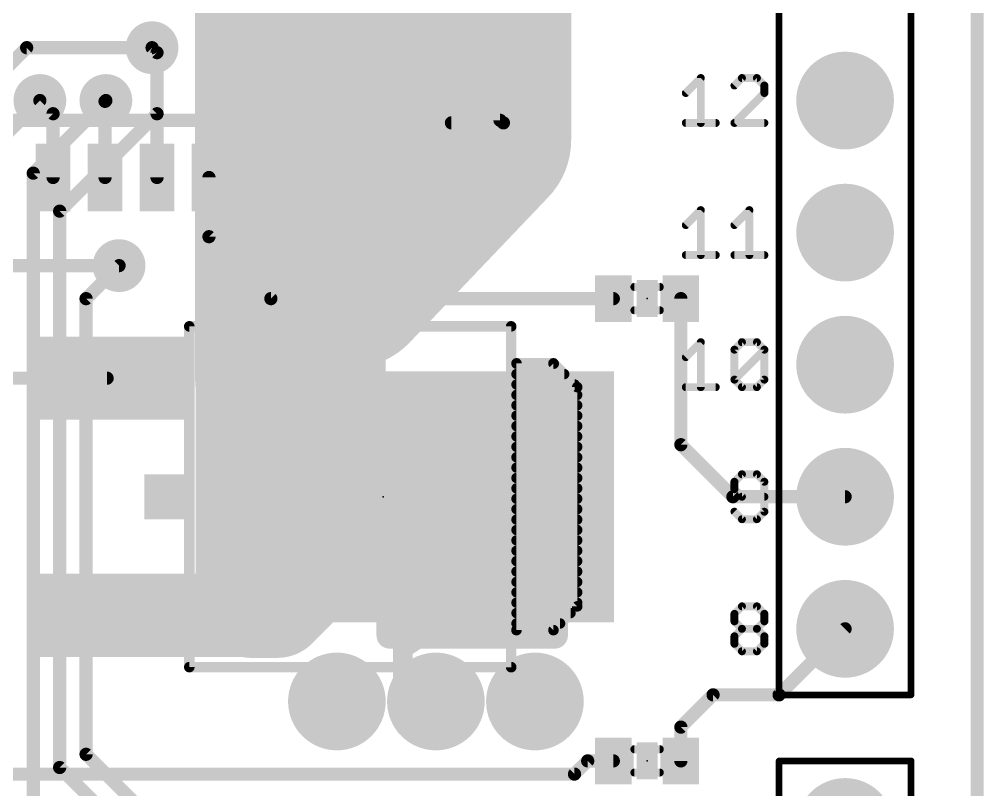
# Model space of a CAD drawing. Extents: x -7.6 to 53.5, y -11.4 to 75.3.
# Drawn here: x 34.91 to 53.47, y 23.58 to 38.39 of the extents above; entities that cross this region are included whole.
import ezdxf

# ---------------------------------------------------------------- set-up
doc = ezdxf.new("R2010")
doc.units = 0
for name, color, linetype in [('1', 12, 'CONTINUOUS'), ('16', 132, 'CONTINUOUS'), ('17', 110, 'CONTINUOUS'), ('18', 110, 'CONTINUOUS'), ('20', 53, 'CONTINUOUS'), ('21', 41, 'CONTINUOUS'), ('23', 53, 'CONTINUOUS'), ('51', 53, 'CONTINUOUS')]:
    doc.layers.add(name, color=color, linetype=linetype)

# ---------------------------------------------------------------- blocks, each defined once
blk = doc.blocks.new('RECT')
blk.add_solid([(-0.5, -0.5), (0.5, -0.5), (-0.5, 0.5), (0.5, 0.5)])
blk = doc.blocks.new('ROUNDP')
at = {"const_width": 0.5}
blk.add_lwpolyline([(0, -0.25, 1), (0, 0.25, 1), (0, -0.25)], format="xyb", dxfattribs=at)
blk = doc.blocks.new('ROUNDV')
at = {"const_width": 0.5}
blk.add_lwpolyline([(0, -0.25, 1), (0, 0.25, 1), (0, -0.25)], format="xyb", dxfattribs=at)

msp = doc.modelspace()

# ---------------------------------------------------------------- linework, layer by layer
at = {"layer": '1'}
for points, const_width in [([(53.34, 57.15), (53.34, 3.81)], 0.2032), ([(42.418, 36.957), (42.418, 45.72)], 0.6452), ([(40.386, 39.624), (40.386, 37.084)], 0.6452), ([(35.052, 37.846), (33.56, 36.354)], 0.254), ([(37.465, 37.846), (35.052, 37.846)], 0.254), ([(37.465, 37.846), (37.56, 37.751)], 0.254), ([(37.56, 37.751), (37.56, 35.35)], 0.254), ([(40.386, 37.084), (40.56, 36.91)], 0.6452), ([(40.56, 36.91), (40.56, 35.35)], 0.6452), ([(42.56, 36.815), (42.418, 36.957)], 0.6452), ([(42.56, 35.35), (42.56, 36.815)], 0.6452), ([(35.306, 36.83), (35.56, 36.576)], 0.254), ([(36.576, 36.83), (36.56, 36.814)], 0.254), ([(36.56, 36.814), (36.56, 35.35)], 0.254), ([(35.56, 36.576), (35.56, 35.35)], 0.254), ([(38.56, 35.35), (38.56, 34.211)], 0.254), ([(38.56, 34.211), (39.751, 33.02)], 0.254), ([(36.83, 33.655), (33.02, 33.655)], 0.254), ([(39.751, 33.02), (46.34, 33.02)], 0.254), ([(47.64, 30.211), (47.64, 33.02)], 0.254), ([(39.37, 31.369), (39.37, 27.051)], 1.6002), ([(29.712, 31.49), (36.6, 31.49)], 0.254), ([(47.64, 30.211), (48.641, 29.21)], 0.254), ([(48.641, 29.21), (50.8, 29.21)], 0.254), ([(39.37, 27.051), (39.249, 26.93)], 1.6002), ([(39.249, 26.93), (36.6, 26.93)], 1.6002), ([(42.037, 26.543), (42.037, 26.924)], 0.508), ([(45.212, 26.543), (45.212, 26.924)], 0.508), ([(42.672, 26.543), (42.037, 26.543)], 0.508), ([(42.291, 26.289), (42.672, 26.543)], 0.381), ([(42.672, 26.543), (45.212, 26.543)], 0.508), ([(49.53, 25.4), (50.8, 26.67)], 0.254), ([(42.291, 25.273), (42.291, 26.289)], 0.381), ([(47.64, 24.78), (48.26, 25.4)], 0.254), ([(48.26, 25.4), (49.53, 25.4)], 0.254), ([(47.64, 24.13), (47.64, 24.78)], 0.254), ([(45.593, 23.876), (45.847, 24.13)], 0.254), ([(45.847, 24.13), (46.34, 24.13)], 0.254), ([(18.542, 23.876), (45.593, 23.876)], 0.254)]:
    msp.add_lwpolyline(points, dxfattribs=dict(at, const_width=const_width))
for points, const_width in [([(35.052, 37.9095, 1), (35.052, 37.7825)], 0.127), ([(35.0969, 37.8011, 1), (35.0071, 37.8909)], 0.127), ([(37.5099, 37.8909, 1), (37.4201, 37.8011)], 0.127), ([(37.465, 37.7825, 1), (37.465, 37.9095)], 0.127), ([(37.6235, 37.751, 1), (37.4965, 37.751)], 0.127), ([(37.5151, 37.7061, 1), (37.6049, 37.7959)], 0.127), ([(40.5001, 37.1981, 1), (40.2719, 36.9699)], 0.3226), ([(40.2247, 37.084, 1), (40.5473, 37.084)], 0.3226), ([(40.7213, 36.91, 1), (40.3987, 36.91)], 0.3226), ([(40.4459, 36.7959, 1), (40.6741, 37.0241)], 0.3226), ([(42.5321, 37.0711, 1), (42.3039, 36.8429)], 0.3226), ([(42.2567, 36.957, 1), (42.5793, 36.957)], 0.3226), ([(42.7213, 36.815, 1), (42.3987, 36.815)], 0.3226), ([(35.3509, 36.8749, 1), (35.2611, 36.7851)], 0.127), ([(36.6235, 36.814, 1), (36.4965, 36.814)], 0.127), ([(36.6209, 36.7851, 1), (36.5311, 36.8749)], 0.127), ([(42.4459, 36.7009, 1), (42.6741, 36.9291)], 0.3226), ([(36.5151, 36.8589, 1), (36.6049, 36.7691)], 0.127), ([(35.6235, 36.576, 1), (35.4965, 36.576)], 0.127), ([(35.5151, 36.5311, 1), (35.6049, 36.6209)], 0.127), ([(38.6235, 35.35, 1), (38.4965, 35.35)], 0.127), ([(40.3987, 35.35, 1), (40.7213, 35.35)], 0.3226), ([(42.3987, 35.35, 1), (42.7213, 35.35)], 0.3226), ([(35.4965, 35.35, 1), (35.6235, 35.35)], 0.127), ([(36.4965, 35.35, 1), (36.6235, 35.35)], 0.127), ([(37.4965, 35.35, 1), (37.6235, 35.35)], 0.127), ([(38.6049, 34.2559, 1), (38.5151, 34.1661)], 0.127), ([(38.4965, 34.211, 1), (38.6235, 34.211)], 0.127), ([(36.83, 33.5915, 1), (36.83, 33.7185)], 0.127), ([(39.751, 33.0835, 1), (39.751, 32.9565)], 0.127), ([(39.7061, 32.9751, 1), (39.7959, 33.0649)], 0.127), ([(46.34, 32.9565, 1), (46.34, 33.0835)], 0.127), ([(47.7035, 33.02, 1), (47.5765, 33.02)], 0.127), ([(39.7701, 31.369, 1), (38.97, 31.369)], 0.8001), ([(36.6, 31.4265, 1), (36.6, 31.5535)], 0.127), ([(47.6849, 30.2559, 1), (47.5951, 30.1661)], 0.127), ([(47.5765, 30.211, 1), (47.7035, 30.211)], 0.127), ([(48.641, 29.2735, 1), (48.641, 29.1465)], 0.127), ([(50.8, 29.1465, 1), (50.8, 29.2735)], 0.127), ([(48.5961, 29.1651, 1), (48.6859, 29.2549)], 0.127), ([(39.6529, 26.7681, 1), (39.0871, 27.3339)], 0.8001), ([(36.6, 27.33, 1), (36.6, 26.5299)], 0.8001), ([(39.249, 26.5299, 1), (39.249, 27.33)], 0.8001), ([(38.9661, 27.2129, 1), (39.5319, 26.6471)], 0.8001), ([(38.97, 27.051, 1), (39.7701, 27.051)], 0.8001), ([(42.164, 26.924, 1), (41.91, 26.924)], 0.254), ([(45.339, 26.924, 1), (45.085, 26.924)], 0.254), ([(42.037, 26.67, 1), (42.037, 26.416)], 0.254), ([(42.672, 26.67, 1), (42.672, 26.416)], 0.254), ([(42.7248, 26.4637, 1), (42.6192, 26.6223)], 0.1905), ([(42.672, 26.416, 1), (42.672, 26.67)], 0.254), ([(45.212, 26.416, 1), (45.212, 26.67)], 0.254), ([(50.8449, 26.6251, 1), (50.7551, 26.7149)], 0.127), ([(41.91, 26.543, 1), (42.164, 26.543)], 0.254), ([(45.085, 26.543, 1), (45.339, 26.543)], 0.254), ([(42.3863, 26.289, 1), (42.1958, 26.289)], 0.1905), ([(42.2382, 26.3683, 1), (42.3438, 26.2097)], 0.1905), ([(48.26, 25.4635, 1), (48.26, 25.3365)], 0.127), ([(48.3049, 25.3551, 1), (48.2151, 25.4449)], 0.127), ([(49.4851, 25.4449, 1), (49.5749, 25.3551)], 0.127), ([(49.53, 25.3365, 1), (49.53, 25.4635)], 0.127), ([(42.1958, 25.273, 1), (42.3863, 25.273)], 0.1905), ([(47.7035, 24.78, 1), (47.5765, 24.78)], 0.127), ([(47.5951, 24.8249, 1), (47.6849, 24.7351)], 0.127), ([(45.847, 24.1935, 1), (45.847, 24.0665)], 0.127), ([(45.8919, 24.0851, 1), (45.8021, 24.1749)], 0.127), ([(46.34, 24.0665, 1), (46.34, 24.1935)], 0.127), ([(47.5765, 24.13, 1), (47.7035, 24.13)], 0.127), ([(45.5481, 23.9209, 1), (45.6379, 23.8311)], 0.127), ([(45.593, 23.8125, 1), (45.593, 23.9395)], 0.127)]:
    msp.add_lwpolyline(points, format="xyb", dxfattribs=dict(at, const_width=const_width))
at = {"layer": '16'}
for points, const_width in [([(53.34, 57.15), (53.34, 3.81)], 0.2032), ([(43.942, 47.117), (43.942, 36.068)], 3.175), ([(39.878, 43.18), (39.878, 31.75)], 3.175), ([(41.656, 39.878), (41.656, 35.814)], 1.6002), ([(37.56, 37.751), (37.465, 37.846)], 0.254), ([(37.56, 36.576), (37.56, 37.751)], 0.254), ([(43.942, 36.068), (41.275, 33.274)], 3.175), ([(34.671, 36.195), (35.306, 36.83)], 0.254), ([(35.179, 35.433), (36.576, 36.83)], 0.254), ([(35.687, 34.703), (37.56, 36.576)], 0.254), ([(35.179, 22.733), (35.179, 35.433)], 0.254), ([(35.687, 24.003), (35.687, 34.703)], 0.254), ([(36.195, 33.02), (36.83, 33.655)], 0.254), ([(39.878, 31.75), (39.878, 31.496)], 3.175), ([(36.195, 24.257), (36.195, 33.02)], 0.254), ([(41.021, 29.21), (41.021, 32.258)], 1.8796), ([(39.878, 31.75), (39.497, 31.369)], 1.6002), ([(39.37, 31.369), (39.243, 31.369)], 1.8796), ([(39.243, 31.369), (39.243, 27.178)], 1.8796), ([(39.497, 31.369), (39.37, 31.369)], 1.6002), ([(41.021, 28.194), (41.021, 29.21)], 1.8796), ([(40.894, 29.083), (39.37, 29.083)], 1.6002), ([(41.021, 29.21), (40.894, 29.083)], 1.6002), ([(39.878, 27.051), (41.021, 28.194)], 1.8796), ([(39.37, 27.051), (39.243, 27.178)], 1.8796), ([(39.37, 27.051), (39.878, 27.051)], 1.8796), ([(37.465, 22.987), (36.195, 24.257)], 0.254), ([(37.592, 22.098), (35.687, 24.003)], 0.254)]:
    msp.add_lwpolyline(points, dxfattribs=dict(at, const_width=const_width))
for points, const_width in [([(37.5099, 37.8909, 1), (37.4201, 37.8011)], 0.127), ([(37.6235, 37.751, 1), (37.4965, 37.751)], 0.127), ([(37.5151, 37.7061, 1), (37.6049, 37.7959)], 0.127), ([(44.5162, 35.5199, 1), (43.3678, 36.6161)], 1.5875), ([(35.3509, 36.7851, 1), (35.2611, 36.8749)], 0.127), ([(36.6209, 36.7851, 1), (36.5311, 36.8749)], 0.127), ([(43.1482, 36.068, 1), (44.7358, 36.068)], 1.5875), ([(37.4965, 36.576, 1), (37.6235, 36.576)], 0.127), ([(37.6049, 36.5311, 1), (37.5151, 36.6209)], 0.127), ([(41.2559, 35.814, 1), (42.056, 35.814)], 0.8001), ([(35.2425, 35.433, 1), (35.1155, 35.433)], 0.127), ([(35.1341, 35.4779, 1), (35.2239, 35.3881)], 0.127), ([(35.7505, 34.703, 1), (35.6235, 34.703)], 0.127), ([(35.6421, 34.7479, 1), (35.7319, 34.6581)], 0.127), ([(40.7008, 33.8221, 1), (41.8492, 32.7259)], 1.5875), ([(36.8749, 33.6101, 1), (36.7851, 33.6999)], 0.127), ([(40.6718, 31.75, 1), (39.0842, 31.75)], 1.5875), ([(36.2585, 33.02, 1), (36.1315, 33.02)], 0.127), ([(36.1501, 33.0649, 1), (36.2399, 32.9751)], 0.127), ([(41.4909, 32.258, 1), (40.5511, 32.258)], 0.9398), ([(39.0842, 31.75, 1), (40.6718, 31.75)], 1.5875), ([(40.1609, 31.4671, 1), (39.5951, 32.0329)], 0.8001), ([(39.0842, 31.496, 1), (40.6718, 31.496)], 1.5875), ([(39.243, 31.8389, 1), (39.243, 30.8991)], 0.9398), ([(39.7129, 31.369, 1), (38.7731, 31.369)], 0.9398), ([(39.37, 30.8991, 1), (39.37, 31.8389)], 0.9398), ([(39.37, 31.7691, 1), (39.37, 30.9689)], 0.8001), ([(39.497, 30.9689, 1), (39.497, 31.7691)], 0.8001), ([(39.2141, 31.6519, 1), (39.7799, 31.0861)], 0.8001), ([(41.4909, 29.21, 1), (40.5511, 29.21)], 0.9398), ([(39.37, 29.4831, 1), (39.37, 28.683)], 0.8001), ([(41.3039, 28.9271, 1), (40.7381, 29.4929)], 0.8001), ([(40.894, 28.683, 1), (40.894, 29.4831)], 0.8001), ([(40.6111, 29.3659, 1), (41.1769, 28.8001)], 0.8001), ([(40.5511, 29.21, 1), (41.4909, 29.21)], 0.9398), ([(41.3533, 27.8617, 1), (40.6887, 28.5263)], 0.9398), ([(40.5511, 28.194, 1), (41.4909, 28.194)], 0.9398), ([(39.5753, 27.5103, 1), (38.9107, 26.8457)], 0.9398), ([(39.37, 27.5209, 1), (39.37, 26.5811)], 0.9398), ([(39.0377, 26.7187, 1), (39.7023, 27.3833)], 0.9398), ([(39.5457, 27.3833, 1), (40.2103, 26.7187)], 0.9398), ([(39.878, 26.5811, 1), (39.878, 27.5209)], 0.9398), ([(38.7731, 27.178, 1), (39.7129, 27.178)], 0.9398), ([(36.2399, 24.3019, 1), (36.1501, 24.2121)], 0.127), ([(36.1315, 24.257, 1), (36.2585, 24.257)], 0.127), ([(35.7319, 24.0479, 1), (35.6421, 23.9581)], 0.127), ([(35.6235, 24.003, 1), (35.7505, 24.003)], 0.127)]:
    msp.add_lwpolyline(points, format="xyb", dxfattribs=dict(at, const_width=const_width))
at = {"layer": '20', "const_width": 0.2032}
msp.add_lwpolyline([(53.34, 3.81), (53.34, 57.15)], dxfattribs=at)
at = {"layer": '21'}
for points, const_width in [([(44.225, 52.5), (44.225, 36.4)], 0.254), ([(47.7352, 36.9744), (48.0233, 37.2625)], 0.1524), ([(48.0233, 37.2625), (48.0233, 36.3982)], 0.1524), ([(48.8147, 37.2625), (48.6707, 37.1185)], 0.1524), ([(49.1029, 37.2625), (48.8147, 37.2625)], 0.1524), ([(49.2469, 37.1185), (49.1029, 37.2625)], 0.1524), ([(49.2469, 36.9744), (49.2469, 37.1185)], 0.1524), ([(48.6707, 36.3982), (49.2469, 36.9744)], 0.1524), ([(44.225, 36.4), (43.225, 36.4)], 0.254), ([(47.7352, 36.3982), (48.3114, 36.3982)], 0.1524), ([(49.2469, 36.3982), (48.6707, 36.3982)], 0.1524), ([(47.7352, 34.4344), (48.0233, 34.7225)], 0.1524), ([(48.0233, 34.7225), (48.0233, 33.8582)], 0.1524), ([(48.6707, 34.4344), (48.9588, 34.7225)], 0.1524), ([(48.9588, 34.7225), (48.9588, 33.8582)], 0.1524), ([(47.7352, 33.8582), (48.3114, 33.8582)], 0.1524), ([(48.6707, 33.8582), (49.2469, 33.8582)], 0.1524), ([(38.181, 25.933), (38.181, 32.487)], 0.2032), ([(38.181, 32.487), (44.3754, 32.4866)], 0.2032), ([(47.7352, 31.8944), (48.0233, 32.1825)], 0.1524), ([(48.0233, 32.1825), (48.0233, 31.3182)], 0.1524), ([(48.6707, 32.0385), (48.8147, 32.1825)], 0.1524), ([(48.6707, 31.4623), (48.6707, 32.0385)], 0.1524), ([(48.6707, 31.4623), (49.2469, 32.0385)], 0.1524), ([(48.8147, 32.1825), (49.1029, 32.1825)], 0.1524), ([(49.1029, 32.1825), (49.2469, 32.0385)], 0.1524), ([(49.2469, 32.0385), (49.2469, 31.4623)], 0.1524), ([(47.7352, 31.3182), (48.3114, 31.3182)], 0.1524), ([(48.8147, 31.3182), (48.6707, 31.4623)], 0.1524), ([(49.1029, 31.3182), (48.8147, 31.3182)], 0.1524), ([(49.2469, 31.4623), (49.1029, 31.3182)], 0.1524), ([(48.8147, 29.6425), (48.6707, 29.4985)], 0.1524), ([(49.1029, 29.6425), (48.8147, 29.6425)], 0.1524), ([(49.2469, 29.4985), (49.1029, 29.6425)], 0.1524), ([(48.6707, 29.4985), (48.6707, 29.3544)], 0.1524), ([(49.2469, 28.9223), (49.2469, 29.4985)], 0.1524), ([(48.6707, 29.3544), (48.8147, 29.2104)], 0.1524), ([(48.8147, 29.2104), (49.2469, 29.2104)], 0.1524), ([(48.6707, 28.9223), (48.8147, 28.7782)], 0.1524), ([(49.1029, 28.7782), (49.2469, 28.9223)], 0.1524), ([(48.8147, 28.7782), (49.1029, 28.7782)], 0.1524), ([(48.6707, 26.9585), (48.8147, 27.1025)], 0.1524), ([(48.8147, 27.1025), (49.1029, 27.1025)], 0.1524), ([(49.1029, 27.1025), (49.2469, 26.9585)], 0.1524), ([(48.6707, 26.8144), (48.6707, 26.9585)], 0.1524), ([(49.2469, 26.9585), (49.2469, 26.8144)], 0.1524), ([(48.8147, 26.6704), (48.6707, 26.8144)], 0.1524), ([(48.6707, 26.5263), (48.8147, 26.6704)], 0.1524), ([(48.8147, 26.6704), (49.1029, 26.6704)], 0.1524), ([(49.2469, 26.8144), (49.1029, 26.6704)], 0.1524), ([(49.1029, 26.6704), (49.2469, 26.5263)], 0.1524), ([(48.6707, 26.3823), (48.6707, 26.5263)], 0.1524), ([(49.2469, 26.5263), (49.2469, 26.3823)], 0.1524), ([(48.8147, 26.2382), (48.6707, 26.3823)], 0.1524), ([(49.2469, 26.3823), (49.1029, 26.2382)], 0.1524), ([(49.1029, 26.2382), (48.8147, 26.2382)], 0.1524), ([(44.3754, 25.9334), (38.181, 25.933)], 0.2032)]:
    msp.add_lwpolyline(points, dxfattribs=dict(at, const_width=const_width))
for points, const_width in [([(48.0614, 37.2625, 1), (47.9852, 37.2625)], 0.0762), ([(48.0502, 37.2356, 1), (47.9963, 37.2895)], 0.0762), ([(48.8147, 37.3006, 1), (48.8147, 37.2244)], 0.0762), ([(48.8417, 37.2356, 1), (48.7878, 37.2895)], 0.0762), ([(49.1298, 37.2895, 1), (49.0759, 37.2356)], 0.0762), ([(49.1029, 37.2244, 1), (49.1029, 37.3006)], 0.0762), ([(48.6437, 37.1454, 1), (48.6976, 37.0915)], 0.0762), ([(49.285, 37.1185, 1), (49.2088, 37.1185)], 0.0762), ([(49.22, 37.0915, 1), (49.2738, 37.1454)], 0.0762), ([(47.7082, 37.0014, 1), (47.7621, 36.9475)], 0.0762), ([(49.2088, 36.9744, 1), (49.285, 36.9744)], 0.0762), ([(49.2738, 36.9475, 1), (49.22, 37.0014)], 0.0762), ([(43.225, 36.4635, 1), (43.225, 36.3365)], 0.127), ([(44.1615, 36.4, 1), (44.2885, 36.4)], 0.127), ([(44.225, 36.3365, 1), (44.225, 36.4635)], 0.127), ([(47.7352, 36.4363, 1), (47.7352, 36.3601)], 0.0762), ([(47.9852, 36.3982, 1), (48.0614, 36.3982)], 0.0762), ([(48.3114, 36.3601, 1), (48.3114, 36.4363)], 0.0762), ([(48.6707, 36.4363, 1), (48.6707, 36.3601)], 0.0762), ([(48.6437, 36.4251, 1), (48.6976, 36.3713)], 0.0762), ([(49.2469, 36.3601, 1), (49.2469, 36.4363)], 0.0762), ([(48.0614, 34.7225, 1), (47.9852, 34.7225)], 0.0762), ([(48.0502, 34.6956, 1), (47.9963, 34.7495)], 0.0762), ([(48.9969, 34.7225, 1), (48.9207, 34.7225)], 0.0762), ([(48.9857, 34.6956, 1), (48.9319, 34.7495)], 0.0762), ([(47.7082, 34.4614, 1), (47.7621, 34.4075)], 0.0762), ([(48.6437, 34.4614, 1), (48.6976, 34.4075)], 0.0762), ([(47.7352, 33.8963, 1), (47.7352, 33.8201)], 0.0762), ([(47.9852, 33.8582, 1), (48.0614, 33.8582)], 0.0762), ([(48.3114, 33.8201, 1), (48.3114, 33.8963)], 0.0762), ([(48.6707, 33.8963, 1), (48.6707, 33.8201)], 0.0762), ([(48.9207, 33.8582, 1), (48.9969, 33.8582)], 0.0762), ([(49.2469, 33.8201, 1), (49.2469, 33.8963)], 0.0762), ([(38.2318, 32.487, 1), (38.1302, 32.487)], 0.1016), ([(38.181, 32.5378, 1), (38.181, 32.4362)], 0.1016), ([(44.3754, 32.4358, 1), (44.3754, 32.5374)], 0.1016), ([(48.0614, 32.1825, 1), (47.9852, 32.1825)], 0.0762), ([(48.0502, 32.1556, 1), (47.9963, 32.2095)], 0.0762), ([(48.7088, 32.0385, 1), (48.6326, 32.0385)], 0.0762), ([(48.8147, 32.2206, 1), (48.8147, 32.1444)], 0.0762), ([(48.8417, 32.1556, 1), (48.7878, 32.2095)], 0.0762), ([(49.1298, 32.2095, 1), (49.0759, 32.1556)], 0.0762), ([(49.1029, 32.1444, 1), (49.1029, 32.2206)], 0.0762), ([(49.285, 32.0385, 1), (49.2088, 32.0385)], 0.0762), ([(49.2738, 32.0115, 1), (49.22, 32.0654)], 0.0762), ([(47.7082, 31.9214, 1), (47.7621, 31.8675)], 0.0762), ([(48.6437, 32.0654, 1), (48.6976, 32.0115)], 0.0762), ([(49.22, 32.0115, 1), (49.2738, 32.0654)], 0.0762), ([(47.7352, 31.3563, 1), (47.7352, 31.2801)], 0.0762), ([(48.3114, 31.2801, 1), (48.3114, 31.3563)], 0.0762), ([(48.6976, 31.4892, 1), (48.6437, 31.4353)], 0.0762), ([(48.6437, 31.4892, 1), (48.6976, 31.4353)], 0.0762), ([(48.6326, 31.4623, 1), (48.7088, 31.4623)], 0.0762), ([(48.8147, 31.3563, 1), (48.8147, 31.2801)], 0.0762), ([(48.7878, 31.2913, 1), (48.8417, 31.3451)], 0.0762), ([(49.0759, 31.3451, 1), (49.1298, 31.2913)], 0.0762), ([(49.1029, 31.2801, 1), (49.1029, 31.3563)], 0.0762), ([(49.2088, 31.4623, 1), (49.285, 31.4623)], 0.0762), ([(49.2738, 31.4353, 1), (49.22, 31.4892)], 0.0762), ([(47.9852, 31.3182, 1), (48.0614, 31.3182)], 0.0762), ([(48.8147, 29.6806, 1), (48.8147, 29.6044)], 0.0762), ([(48.8417, 29.6156, 1), (48.7878, 29.6695)], 0.0762), ([(49.1298, 29.6695, 1), (49.0759, 29.6156)], 0.0762), ([(49.1029, 29.6044, 1), (49.1029, 29.6806)], 0.0762), ([(48.6437, 29.5254, 1), (48.6976, 29.4715)], 0.0762), ([(48.7088, 29.4985, 1), (48.6326, 29.4985)], 0.0762), ([(49.285, 29.4985, 1), (49.2088, 29.4985)], 0.0762), ([(49.22, 29.4715, 1), (49.2738, 29.5254)], 0.0762), ([(48.6976, 29.3814, 1), (48.6437, 29.3275)], 0.0762), ([(48.6326, 29.3544, 1), (48.7088, 29.3544)], 0.0762), ([(48.8147, 29.2485, 1), (48.8147, 29.1723)], 0.0762), ([(48.7878, 29.1834, 1), (48.8417, 29.2373)], 0.0762), ([(49.2469, 29.1723, 1), (49.2469, 29.2485)], 0.0762), ([(48.6976, 28.9492, 1), (48.6437, 28.8953)], 0.0762), ([(49.2088, 28.9223, 1), (49.285, 28.9223)], 0.0762), ([(49.2738, 28.8953, 1), (49.22, 28.9492)], 0.0762), ([(48.8147, 28.8163, 1), (48.8147, 28.7401)], 0.0762), ([(48.7878, 28.7513, 1), (48.8417, 28.8051)], 0.0762), ([(49.0759, 28.8051, 1), (49.1298, 28.7513)], 0.0762), ([(49.1029, 28.7401, 1), (49.1029, 28.8163)], 0.0762), ([(48.8147, 27.1406, 1), (48.8147, 27.0644)], 0.0762), ([(48.8417, 27.0756, 1), (48.7878, 27.1295)], 0.0762), ([(49.1298, 27.1295, 1), (49.0759, 27.0756)], 0.0762), ([(49.1029, 27.0644, 1), (49.1029, 27.1406)], 0.0762), ([(48.6437, 26.9854, 1), (48.6976, 26.9315)], 0.0762), ([(48.7088, 26.9585, 1), (48.6326, 26.9585)], 0.0762), ([(49.285, 26.9585, 1), (49.2088, 26.9585)], 0.0762), ([(49.22, 26.9315, 1), (49.2738, 26.9854)], 0.0762), ([(48.6976, 26.8414, 1), (48.6437, 26.7875)], 0.0762), ([(48.6326, 26.8144, 1), (48.7088, 26.8144)], 0.0762), ([(48.8147, 26.7085, 1), (48.8147, 26.6323)], 0.0762), ([(48.8417, 26.6434, 1), (48.7878, 26.6973)], 0.0762), ([(48.7878, 26.6434, 1), (48.8417, 26.6973)], 0.0762), ([(49.1298, 26.6973, 1), (49.0759, 26.6434)], 0.0762), ([(49.0759, 26.6973, 1), (49.1298, 26.6434)], 0.0762), ([(49.1029, 26.6323, 1), (49.1029, 26.7085)], 0.0762), ([(49.2088, 26.8144, 1), (49.285, 26.8144)], 0.0762), ([(49.2738, 26.7875, 1), (49.22, 26.8414)], 0.0762), ([(48.6437, 26.5533, 1), (48.6976, 26.4994)], 0.0762), ([(48.7088, 26.5263, 1), (48.6326, 26.5263)], 0.0762), ([(49.285, 26.5263, 1), (49.2088, 26.5263)], 0.0762), ([(49.22, 26.4994, 1), (49.2738, 26.5533)], 0.0762), ([(48.6976, 26.4092, 1), (48.6437, 26.3553)], 0.0762), ([(48.6326, 26.3823, 1), (48.7088, 26.3823)], 0.0762), ([(49.2088, 26.3823, 1), (49.285, 26.3823)], 0.0762), ([(49.2738, 26.3553, 1), (49.22, 26.4092)], 0.0762), ([(48.8147, 26.2763, 1), (48.8147, 26.2001)], 0.0762), ([(48.7878, 26.2113, 1), (48.8417, 26.2651)], 0.0762), ([(49.0759, 26.2651, 1), (49.1298, 26.2113)], 0.0762), ([(49.1029, 26.2001, 1), (49.1029, 26.2763)], 0.0762), ([(38.181, 25.9838, 1), (38.181, 25.8822)], 0.1016), ([(38.1302, 25.933, 1), (38.2318, 25.933)], 0.1016), ([(44.3754, 25.8826, 1), (44.3754, 25.9842)], 0.1016)]:
    msp.add_lwpolyline(points, format="xyb", dxfattribs=dict(at, const_width=const_width))
at = {"layer": '23'}
for p in [(46.99, 33.02), (41.91, 29.21), (46.99, 24.13)]:
    msp.add_point(p, dxfattribs=at)
at = {"layer": '51'}
for points, const_width in [([(53.34, 3.81), (53.34, 57.15)], 0.254), ([(44.16, 52.45), (44.16, 36.45)], 0.254), ([(49.53, 25.4), (49.53, 45.72)], 0.127), ([(52.07, 45.72), (52.07, 25.4)], 0.127), ([(26.96, 36.45), (44.16, 36.45)], 0.254), ([(46.745, 33.244), (47.235, 33.244)], 0.1524), ([(47.235, 32.796), (46.745, 32.796)], 0.1524), ([(44.375, 32.487), (44.3746, 25.9326)], 0.2032), ([(44.477, 31.7754), (45.1882, 31.7754)], 0.2032), ([(44.477, 26.6446), (44.477, 31.7754)], 0.2032), ([(44.477, 31.7754), (45.1882, 31.7754)], 0.1998), ([(44.477, 26.6446), (44.477, 31.7754)], 0.1998), ([(44.477, 31.7682), (45.1954, 31.7682)], 0.1998), ([(45.1882, 31.7754), (45.6454, 31.3182)], 0.2032), ([(45.1882, 31.7754), (45.6454, 31.3182)], 0.1998), ([(44.477, 31.5684), (45.3952, 31.5684)], 0.1998), ([(44.477, 31.3686), (45.595, 31.3686)], 0.1998), ([(45.6454, 31.3182), (45.6454, 27.1018)], 0.2032), ([(45.6454, 31.3182), (45.6454, 27.1018)], 0.1998), ([(44.477, 31.1688), (45.6454, 31.1688)], 0.1998), ([(44.477, 30.969), (45.6454, 30.969)], 0.1998), ([(44.477, 30.7692), (45.6454, 30.7692)], 0.1998), ([(44.477, 30.5694), (45.6454, 30.5694)], 0.1998), ([(44.477, 30.3696), (45.6454, 30.3696)], 0.1998), ([(44.477, 30.1698), (45.6454, 30.1698)], 0.1998), ([(44.477, 29.97), (45.6454, 29.97)], 0.1998), ([(44.477, 29.7702), (45.6454, 29.7702)], 0.1998), ([(44.477, 29.5704), (45.6454, 29.5704)], 0.1998), ([(44.477, 29.3706), (45.6454, 29.3706)], 0.1998), ([(44.477, 29.1708), (45.6454, 29.1708)], 0.1998), ([(44.477, 28.971), (45.6454, 28.971)], 0.1998), ([(44.477, 28.7712), (45.6454, 28.7712)], 0.1998), ([(44.477, 28.5714), (45.6454, 28.5714)], 0.1998), ([(44.477, 28.3716), (45.6454, 28.3716)], 0.1998), ([(44.477, 28.1718), (45.6454, 28.1718)], 0.1998), ([(44.477, 27.972), (45.6454, 27.972)], 0.1998), ([(44.477, 27.7722), (45.6454, 27.7722)], 0.1998), ([(44.477, 27.5724), (45.6454, 27.5724)], 0.1998), ([(44.477, 27.3726), (45.6454, 27.3726)], 0.1998), ([(44.477, 27.1728), (45.6454, 27.1728)], 0.1998), ([(45.6454, 27.1018), (45.1882, 26.6446)], 0.2032), ([(45.6454, 27.1018), (45.1882, 26.6446)], 0.1998), ([(44.477, 26.973), (45.5166, 26.973)], 0.1998), ([(45.1882, 26.6446), (44.477, 26.6446)], 0.2032), ([(44.477, 26.7732), (45.3168, 26.7732)], 0.1998), ([(45.1882, 26.6446), (44.477, 26.6446)], 0.1998), ([(52.07, 25.4), (49.53, 25.4)], 0.127), ([(46.745, 24.354), (47.235, 24.354)], 0.1524), ([(49.53, 3.81), (49.53, 24.13)], 0.127), ([(49.53, 24.13), (52.07, 24.13)], 0.127), ([(52.07, 24.13), (52.07, 3.81)], 0.127), ([(47.235, 23.906), (46.745, 23.906)], 0.1524)]:
    msp.add_lwpolyline(points, dxfattribs=dict(at, const_width=const_width))
for points, const_width in [([(44.16, 36.3865, 1), (44.16, 36.5135)], 0.127), ([(44.0965, 36.45, 1), (44.2235, 36.45)], 0.127), ([(46.745, 33.2821, 1), (46.745, 33.2059)], 0.0762), ([(47.235, 33.2059, 1), (47.235, 33.2821)], 0.0762), ([(46.745, 32.8341, 1), (46.745, 32.7579)], 0.0762), ([(47.235, 32.7579, 1), (47.235, 32.8341)], 0.0762), ([(44.4258, 32.487, 1), (44.3242, 32.487)], 0.1016), ([(44.477, 31.8262, 1), (44.477, 31.7246)], 0.1016), ([(44.5278, 31.7754, 1), (44.4262, 31.7754)], 0.1016), ([(44.477, 31.8254, 1), (44.477, 31.7255)], 0.0999), ([(44.477, 31.8181, 1), (44.477, 31.7183)], 0.0999), ([(44.527, 31.7754, 1), (44.4271, 31.7754)], 0.0999), ([(45.2241, 31.8113, 1), (45.1523, 31.7395)], 0.1016), ([(45.2235, 31.8107, 1), (45.1529, 31.7401)], 0.0999), ([(45.1882, 31.7246, 1), (45.1882, 31.8262)], 0.1016), ([(45.1882, 31.7255, 1), (45.1882, 31.8254)], 0.0999), ([(45.1954, 31.7183, 1), (45.1954, 31.8181)], 0.0999), ([(44.477, 31.6183, 1), (44.477, 31.5185)], 0.0999), ([(45.3952, 31.5185, 1), (45.3952, 31.6183)], 0.0999), ([(44.477, 31.4185, 1), (44.477, 31.3187)], 0.0999), ([(45.6962, 31.3182, 1), (45.5946, 31.3182)], 0.1016), ([(45.595, 31.3187, 1), (45.595, 31.4185)], 0.0999), ([(45.6954, 31.3182, 1), (45.5954, 31.3182)], 0.0999), ([(45.6095, 31.2823, 1), (45.6813, 31.3541)], 0.1016), ([(45.6101, 31.2829, 1), (45.6807, 31.3535)], 0.0999), ([(44.477, 31.2188, 1), (44.477, 31.1189)], 0.0999), ([(45.6454, 31.1189, 1), (45.6454, 31.2188)], 0.0999), ([(44.477, 31.019, 1), (44.477, 30.9191)], 0.0999), ([(45.6454, 30.9191, 1), (45.6454, 31.019)], 0.0999), ([(44.477, 30.8192, 1), (44.477, 30.7193)], 0.0999), ([(45.6454, 30.7193, 1), (45.6454, 30.8192)], 0.0999), ([(44.477, 30.6194, 1), (44.477, 30.5195)], 0.0999), ([(45.6454, 30.5195, 1), (45.6454, 30.6194)], 0.0999), ([(44.477, 30.4196, 1), (44.477, 30.3197)], 0.0999), ([(45.6454, 30.3197, 1), (45.6454, 30.4196)], 0.0999), ([(44.477, 30.2198, 1), (44.477, 30.1199)], 0.0999), ([(45.6454, 30.1199, 1), (45.6454, 30.2198)], 0.0999), ([(44.477, 30.02, 1), (44.477, 29.9201)], 0.0999), ([(45.6454, 29.9201, 1), (45.6454, 30.02)], 0.0999), ([(44.477, 29.8202, 1), (44.477, 29.7203)], 0.0999), ([(45.6454, 29.7203, 1), (45.6454, 29.8202)], 0.0999), ([(44.477, 29.6204, 1), (44.477, 29.5205)], 0.0999), ([(45.6454, 29.5205, 1), (45.6454, 29.6204)], 0.0999), ([(44.477, 29.4206, 1), (44.477, 29.3207)], 0.0999), ([(45.6454, 29.3207, 1), (45.6454, 29.4206)], 0.0999), ([(44.477, 29.2207, 1), (44.477, 29.1209)], 0.0999), ([(45.6454, 29.1209, 1), (45.6454, 29.2207)], 0.0999), ([(44.477, 29.0209, 1), (44.477, 28.9211)], 0.0999), ([(45.6454, 28.9211, 1), (45.6454, 29.0209)], 0.0999), ([(44.477, 28.8211, 1), (44.477, 28.7213)], 0.0999), ([(45.6454, 28.7213, 1), (45.6454, 28.8211)], 0.0999), ([(44.477, 28.6213, 1), (44.477, 28.5215)], 0.0999), ([(45.6454, 28.5215, 1), (45.6454, 28.6213)], 0.0999), ([(44.477, 28.4215, 1), (44.477, 28.3217)], 0.0999), ([(45.6454, 28.3217, 1), (45.6454, 28.4215)], 0.0999), ([(44.477, 28.2218, 1), (44.477, 28.1219)], 0.0999), ([(45.6454, 28.1219, 1), (45.6454, 28.2218)], 0.0999), ([(44.477, 28.022, 1), (44.477, 27.9221)], 0.0999), ([(45.6454, 27.9221, 1), (45.6454, 28.022)], 0.0999), ([(44.477, 27.8222, 1), (44.477, 27.7223)], 0.0999), ([(45.6454, 27.7223, 1), (45.6454, 27.8222)], 0.0999), ([(44.477, 27.6224, 1), (44.477, 27.5225)], 0.0999), ([(45.6454, 27.5225, 1), (45.6454, 27.6224)], 0.0999), ([(44.477, 27.4226, 1), (44.477, 27.3227)], 0.0999), ([(45.6454, 27.3227, 1), (45.6454, 27.4226)], 0.0999), ([(44.477, 27.2228, 1), (44.477, 27.1229)], 0.0999), ([(45.5946, 27.1018, 1), (45.6962, 27.1018)], 0.1016), ([(45.5954, 27.1018, 1), (45.6954, 27.1018)], 0.0999), ([(45.6813, 27.0659, 1), (45.6095, 27.1377)], 0.1016), ([(45.6807, 27.0665, 1), (45.6101, 27.1371)], 0.0999), ([(45.6454, 27.1229, 1), (45.6454, 27.2228)], 0.0999), ([(44.477, 27.023, 1), (44.477, 26.9231)], 0.0999), ([(45.5166, 26.9231, 1), (45.5166, 27.023)], 0.0999), ([(44.477, 26.6954, 1), (44.477, 26.5938)], 0.1016), ([(44.477, 26.8232, 1), (44.477, 26.7233)], 0.0999), ([(44.477, 26.6945, 1), (44.477, 26.5947)], 0.0999), ([(45.1523, 26.6805, 1), (45.2241, 26.6087)], 0.1016), ([(45.1529, 26.6799, 1), (45.2235, 26.6093)], 0.0999), ([(45.1882, 26.5938, 1), (45.1882, 26.6954)], 0.1016), ([(45.1882, 26.5947, 1), (45.1882, 26.6945)], 0.0999), ([(45.3168, 26.7233, 1), (45.3168, 26.8232)], 0.0999), ([(44.4262, 26.6446, 1), (44.5278, 26.6446)], 0.1016), ([(44.4271, 26.6446, 1), (44.527, 26.6446)], 0.0999), ([(44.3238, 25.9326, 1), (44.4254, 25.9326)], 0.1016), ([(49.4982, 25.4, 1), (49.5618, 25.4)], 0.0635), ([(49.53, 25.4318, 1), (49.53, 25.3683)], 0.0635), ([(52.0382, 25.4, 1), (52.1018, 25.4)], 0.0635), ([(52.07, 25.3683, 1), (52.07, 25.4318)], 0.0635), ([(46.745, 24.3921, 1), (46.745, 24.3159)], 0.0762), ([(47.235, 24.3159, 1), (47.235, 24.3921)], 0.0762), ([(49.5618, 24.13, 1), (49.4982, 24.13)], 0.0635), ([(49.53, 24.1618, 1), (49.53, 24.0983)], 0.0635), ([(52.1018, 24.13, 1), (52.0382, 24.13)], 0.0635), ([(52.07, 24.0983, 1), (52.07, 24.1618)], 0.0635), ([(46.745, 23.9441, 1), (46.745, 23.8679)], 0.0762), ([(47.235, 23.8679, 1), (47.235, 23.9441)], 0.0762)]:
    msp.add_lwpolyline(points, format="xyb", dxfattribs=dict(at, const_width=const_width))

# ---------------------------------------------------------------- block references
at = {"layer": '1', "xscale": 0.67, "yscale": 1.3}
for p in [(35.56, 35.35), (36.56, 35.35), (37.56, 35.35), (38.56, 35.35), (39.56, 35.35), (40.56, 35.35), (41.56, 35.35), (42.56, 35.35)]:
    msp.add_blockref('RECT', p, dxfattribs=at)
at = {"layer": '1'}
for p, xscale, yscale, rotation in [((46.34, 33.02), 0.7, 0.9, 180), ((47.64, 33.02), 0.7, 0.9, 180), ((36.6, 31.49), 1.6, 3, 270), ((43.498, 29.21), 4.826, 5.715, 270), ((36.6, 26.93), 1.6, 3, 270), ((46.34, 24.13), 0.7, 0.9, 180), ((47.64, 24.13), 0.7, 0.9, 180)]:
    msp.add_blockref('RECT', p, dxfattribs=dict(at, xscale=xscale, yscale=yscale, rotation=rotation))
at = {"layer": '17', "xscale": 1.8796, "yscale": 1.8796, "rotation": 270}
for p in [(50.8, 36.83), (50.8, 36.83), (50.8, 34.29), (50.8, 34.29), (50.8, 31.75), (50.8, 31.75), (50.8, 29.21), (50.8, 29.21), (50.8, 26.67), (50.8, 26.67), (50.8, 22.86), (50.8, 22.86)]:
    msp.add_blockref('ROUNDP', p, dxfattribs=at)
at = {"layer": '18'}
for p, xscale, yscale in [((37.465, 37.846), 1.016, 1.016), ((37.465, 37.846), 1.016, 1.016), ((35.306, 36.83), 1.016, 1.016), ((35.306, 36.83), 1.016, 1.016), ((36.576, 36.83), 1.016, 1.016), ((36.576, 36.83), 1.016, 1.016), ((36.83, 33.655), 1.016, 1.016), ((36.83, 33.655), 1.016, 1.016), ((39.37, 31.369), 1.8796, 1.8796), ((39.37, 31.369), 1.8796, 1.8796), ((39.37, 29.083), 1.8796, 1.8796), ((39.37, 29.083), 1.8796, 1.8796), ((39.37, 27.051), 1.8796, 1.8796), ((39.37, 27.051), 1.8796, 1.8796), ((41.021, 25.273), 1.8796, 1.8796), ((41.021, 25.273), 1.8796, 1.8796), ((42.926, 25.273), 1.8796, 1.8796), ((42.926, 25.273), 1.8796, 1.8796), ((44.831, 25.273), 1.8796, 1.8796), ((44.831, 25.273), 1.8796, 1.8796)]:
    msp.add_blockref('ROUNDV', p, dxfattribs=dict(at, xscale=xscale, yscale=yscale))
at = {"layer": '21'}
for p, xscale, yscale, rotation in [((46.99, 33.02), 0.4064, 0.7112, 180), ((37.6984, 29.21), 0.8636, 0.762, 270), ((46.99, 24.13), 0.4064, 0.7112, 180)]:
    msp.add_blockref('RECT', p, dxfattribs=dict(at, xscale=xscale, yscale=yscale, rotation=rotation))
at = {"layer": '51'}
for p, xscale, yscale, rotation in [((46.5812, 33.0249), 0.3, 0.5999, 180), ((47.394, 33.0249), 0.3, 0.5999, 180), ((36.6316, 31.496), 0.8636, 2.8956, 270), ((36.6316, 26.924), 0.8636, 2.8956, 270), ((46.5812, 24.1349), 0.3, 0.5999, 180), ((47.394, 24.1349), 0.3, 0.5999, 180)]:
    msp.add_blockref('RECT', p, dxfattribs=dict(at, xscale=xscale, yscale=yscale, rotation=rotation))

doc.saveas('drawing.dxf')
